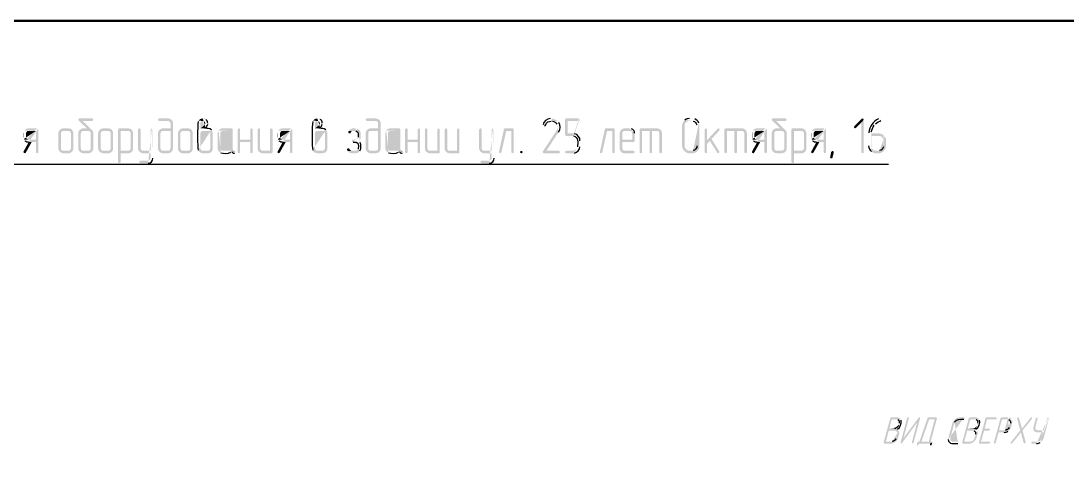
# Model space of a CAD drawing. Header units: millimetres. Extents: x -211 to 10565, y -2293 to 2244.
# Drawn here: x 4717.4 to 4837.4, y 210.9 to 261.1 of the extents above; entities that cross this region are included whole.
import ezdxf

# ---------------------------------------------------------------- set-up
doc = ezdxf.new("R2010")
doc.units = ezdxf.units.MM
doc.layers.add('PDF _Геометрия', color=7, linetype='Continuous')
doc.layers.add('PDF _Сплошная заливка', color=7, linetype='Continuous')

msp = doc.modelspace()

# ---------------------------------------------------------------- hatches: boundary and pattern name
at = {"layer": 'PDF _Сплошная заливка', "transparency": 33554559}
for points in [[(4725.54, 249.95), (4724.08, 249.95), (4724, 249.91), (4723.96, 249.82), (4723.96, 249.76), (4724.02, 249.7), (4724.93, 248.81), (4724.55, 248.81), (4724.42, 248.79), (4724.32, 248.77), (4724.21, 248.7), (4724.13, 248.64), (4724.06, 248.55), (4724, 248.45), (4723.96, 248.24), (4723.96, 246.52), (4724, 246.31), (4724.06, 246.21), (4724.55, 246.23), (4724.42, 246.25), (4724.34, 246.31), (4724.27, 246.42), (4724.25, 246.52), (4724.25, 248.24), (4724.27, 248.34), (4724.34, 248.43), (4724.42, 248.49), (4724.55, 248.51), (4725.1, 248.51), (4725.59, 248.53), (4725.52, 248.64), (4725.5, 248.64), (4724.46, 249.65), (4725.54, 249.65), (4725.65, 249.7), (4725.67, 249.8), (4725.63, 249.91)], [(4734.24, 249.95), (4733.25, 249.95), (4733.14, 249.89), (4733.1, 249.8), (4733.14, 249.7), (4733.25, 249.65), (4734.24, 249.65), (4734.37, 249.63), (4734.45, 249.57), (4734.51, 249.49), (4734.54, 249.38), (4734.54, 248.81), (4733.69, 248.81), (4733.56, 248.79), (4733.46, 248.77), (4733.35, 248.7), (4733.27, 248.64), (4733.2, 248.55), (4734.54, 248.51), (4734.54, 246.52), (4734.51, 246.42), (4734.45, 246.33), (4734.45, 246.31), (4734.35, 246.25), (4734.24, 246.23), (4733.69, 246.23), (4733.2, 246.21), (4733.27, 246.12), (4733.35, 246.06), (4733.46, 245.99), (4733.56, 245.97), (4733.69, 245.95), (4734.24, 245.95), (4734.37, 245.97), (4734.47, 245.99), (4734.58, 246.04), (4734.66, 246.12), (4734.73, 246.21), (4734.77, 246.29), (4734.81, 246.4), (4734.81, 249.49), (4734.77, 249.59), (4734.73, 249.68), (4734.64, 249.78), (4734.47, 249.91), (4734.37, 249.93)], [(4758.07, 249.95), (4757.07, 249.95), (4756.97, 249.89), (4756.92, 249.8), (4756.97, 249.7), (4757.07, 249.65), (4758.07, 249.65), (4758.19, 249.63), (4758.28, 249.57), (4758.34, 249.49), (4758.36, 249.38), (4758.36, 248.81), (4757.52, 248.81), (4757.39, 248.79), (4757.28, 248.77), (4757.18, 248.7), (4757.09, 248.64), (4757.03, 248.55), (4758.36, 248.51), (4758.36, 246.52), (4758.34, 246.42), (4758.28, 246.33), (4758.28, 246.31), (4758.17, 246.25), (4758.07, 246.23), (4757.52, 246.23), (4757.03, 246.21), (4757.09, 246.12), (4757.18, 246.06), (4757.28, 245.99), (4757.39, 245.97), (4757.52, 245.95), (4758.07, 245.95), (4758.19, 245.97), (4758.3, 245.99), (4758.4, 246.04), (4758.49, 246.12), (4758.55, 246.21), (4758.6, 246.29), (4758.64, 246.4), (4758.64, 249.49), (4758.6, 249.59), (4758.55, 249.68), (4758.47, 249.78), (4758.3, 249.91), (4758.19, 249.93)], [(4793.47, 249.7), (4793.4, 249.61), (4793.34, 249.51), (4793.3, 249.42), (4793.26, 249.32), (4793.24, 249.21), (4793.21, 249.08), (4793.21, 246.8), (4793.26, 246.59), (4793.34, 246.37), (4793.4, 246.29), (4793.55, 246.14), (4793.66, 246.08), (4793.76, 246.01), (4793.87, 245.97), (4793.98, 245.95), (4794.48, 245.95), (4794.59, 245.97), (4794.8, 246.06), (4794.89, 246.12), (4794.97, 246.21), (4794.08, 246.23), (4793.98, 246.25), (4793.87, 246.27), (4793.76, 246.33), (4793.68, 246.42), (4793.55, 246.59), (4793.51, 246.69), (4793.51, 249.21), (4793.55, 249.32), (4793.59, 249.4), (4793.76, 249.57), (4793.85, 249.61), (4793.95, 249.65), (4794.36, 249.65)], [(4805.08, 249.95), (4803.62, 249.95), (4803.54, 249.91), (4803.5, 249.82), (4803.5, 249.76), (4803.56, 249.7), (4804.47, 248.81), (4804.09, 248.81), (4803.96, 248.79), (4803.86, 248.77), (4803.75, 248.7), (4803.67, 248.64), (4803.6, 248.55), (4803.54, 248.45), (4803.5, 248.24), (4803.5, 246.52), (4803.54, 246.31), (4803.6, 246.21), (4804.09, 246.23), (4803.96, 246.25), (4803.88, 246.31), (4803.82, 246.42), (4803.79, 246.52), (4803.79, 248.24), (4803.82, 248.34), (4803.88, 248.43), (4803.96, 248.49), (4804.09, 248.51), (4804.64, 248.51), (4805.13, 248.53), (4805.06, 248.64), (4805.04, 248.64), (4804.01, 249.65), (4805.08, 249.65), (4805.19, 249.7), (4805.21, 249.8), (4805.17, 249.91)], [(4813.93, 249.95), (4813.82, 249.91), (4812.98, 249.04), (4812.94, 248.96), (4812.98, 248.85), (4813.06, 248.81), (4813.17, 248.85), (4813.78, 249.46), (4814.06, 249.8), (4814.01, 249.91)], [(4814.06, 249.8), (4813.78, 249.46), (4813.78, 246.08), (4813.82, 245.99), (4813.93, 245.95), (4814.01, 245.99), (4814.04, 245.99), (4814.06, 246.1)], [(4721.78, 248.55), (4721.69, 248.34), (4721.67, 248.24), (4721.67, 246.52), (4721.71, 246.31), (4721.78, 246.21), (4722.24, 246.23), (4722.14, 246.25), (4722.05, 246.31), (4721.99, 246.42), (4721.97, 246.52), (4721.97, 248.24), (4721.99, 248.34), (4722.05, 248.43), (4722.14, 248.49), (4722.24, 248.51), (4722.81, 248.51)], [(4722.81, 248.81), (4722.24, 248.81), (4722.03, 248.77), (4721.92, 248.7), (4721.78, 248.55), (4722.81, 248.51), (4722.94, 248.49), (4723.02, 248.43), (4723.09, 248.34), (4723.11, 248.24), (4723.11, 246.52), (4723.09, 246.42), (4723.02, 246.31), (4722.94, 246.25), (4722.81, 246.23), (4722.24, 246.23), (4721.78, 246.21), (4721.84, 246.12), (4721.92, 246.06), (4722.03, 245.99), (4722.14, 245.97), (4722.24, 245.95), (4722.94, 245.95), (4723.05, 245.99), (4723.13, 246.04), (4723.24, 246.12), (4723.3, 246.21), (4723.34, 246.29), (4723.38, 246.4), (4723.38, 248.34), (4723.3, 248.55), (4723.24, 248.64), (4723.15, 248.7), (4723.05, 248.77), (4722.94, 248.79)], [(4725.59, 248.53), (4725.1, 248.51), (4725.23, 248.49), (4725.31, 248.43), (4725.37, 248.34), (4725.39, 248.24), (4725.39, 246.52), (4725.37, 246.42), (4725.31, 246.33), (4725.31, 246.31), (4725.2, 246.25), (4725.1, 246.23), (4724.55, 246.23), (4724.06, 246.21), (4724.13, 246.12), (4724.23, 246.06), (4724.32, 245.99), (4724.42, 245.97), (4724.55, 245.95), (4725.1, 245.95), (4725.23, 245.97), (4725.33, 245.99), (4725.44, 246.04), (4725.52, 246.12), (4725.59, 246.21), (4725.63, 246.29), (4725.67, 246.42), (4725.67, 248.34), (4725.65, 248.45)], [(4726.35, 248.55), (4726.26, 248.34), (4726.24, 248.24), (4726.24, 246.52), (4726.28, 246.31), (4726.35, 246.21), (4726.81, 246.23), (4726.71, 246.25), (4726.62, 246.31), (4726.56, 246.42), (4726.54, 246.52), (4726.54, 248.24), (4726.56, 248.34), (4726.62, 248.43), (4726.71, 248.49), (4726.81, 248.51), (4727.38, 248.51)], [(4727.38, 248.81), (4726.81, 248.81), (4726.6, 248.77), (4726.5, 248.7), (4726.41, 248.62), (4726.35, 248.55), (4727.38, 248.51), (4727.51, 248.49), (4727.6, 248.43), (4727.66, 248.34), (4727.68, 248.24), (4727.68, 246.52), (4727.66, 246.42), (4727.6, 246.31), (4727.51, 246.25), (4727.38, 246.23), (4726.81, 246.23), (4726.35, 246.21), (4726.41, 246.12), (4726.5, 246.06), (4726.6, 245.99), (4726.71, 245.97), (4726.81, 245.95), (4727.51, 245.95), (4727.62, 245.99), (4727.7, 246.04), (4727.81, 246.12), (4727.87, 246.21), (4727.91, 246.29), (4727.96, 246.4), (4727.96, 248.34), (4727.87, 248.55), (4727.81, 248.64), (4727.72, 248.7), (4727.62, 248.77), (4727.51, 248.79)], [(4729.69, 248.81), (4728.65, 248.81), (4728.57, 248.77), (4728.53, 248.66), (4728.53, 244.96), (4728.59, 244.85), (4728.67, 244.81), (4728.78, 244.85), (4728.82, 244.96), (4728.82, 245.95), (4729.8, 245.95), (4730.01, 246.04), (4730.09, 246.12), (4730.16, 246.21), (4728.82, 246.23), (4728.82, 248.51), (4729.69, 248.51), (4730.16, 248.55), (4730.07, 248.64), (4730.01, 248.7), (4729.9, 248.77), (4729.8, 248.79)], [(4730.16, 248.55), (4729.69, 248.51), (4729.8, 248.49), (4729.88, 248.43), (4729.94, 248.34), (4729.97, 248.24), (4729.97, 246.52), (4729.94, 246.42), (4729.88, 246.33), (4729.8, 246.27), (4729.69, 246.23), (4728.82, 246.23), (4730.16, 246.21), (4730.24, 246.42), (4730.24, 248.34), (4730.2, 248.45)], [(4730.96, 248.81), (4730.85, 248.74), (4730.81, 248.66), (4730.81, 246.52), (4730.85, 246.31), (4730.92, 246.21), (4731.4, 246.23), (4731.3, 246.25), (4731.19, 246.31), (4731.19, 246.33), (4731.13, 246.42), (4731.11, 246.52), (4731.11, 248.66), (4731.07, 248.77)], [(4733.2, 248.55), (4733.14, 248.45), (4733.1, 248.24), (4733.1, 246.52), (4733.14, 246.31), (4733.2, 246.21), (4733.69, 246.23), (4733.56, 246.25), (4733.48, 246.31), (4733.41, 246.42), (4733.39, 246.52), (4733.39, 248.24), (4733.41, 248.34), (4733.48, 248.43), (4733.56, 248.49), (4733.69, 248.51), (4734.54, 248.51)], [(4735.49, 248.55), (4735.4, 248.34), (4735.38, 248.24), (4735.38, 246.52), (4735.42, 246.31), (4735.49, 246.21), (4735.95, 246.23), (4735.85, 246.25), (4735.76, 246.31), (4735.7, 246.42), (4735.68, 246.52), (4735.68, 248.24), (4735.7, 248.34), (4735.76, 248.43), (4735.85, 248.49), (4735.95, 248.51), (4736.53, 248.51)], [(4736.53, 248.81), (4735.95, 248.81), (4735.74, 248.77), (4735.64, 248.7), (4735.49, 248.55), (4736.53, 248.51), (4736.65, 248.49), (4736.74, 248.43), (4736.8, 248.34), (4736.82, 248.24), (4736.82, 246.52), (4736.8, 246.42), (4736.74, 246.31), (4736.65, 246.25), (4736.53, 246.23), (4735.95, 246.23), (4735.49, 246.21), (4735.55, 246.12), (4735.64, 246.06), (4735.74, 245.99), (4735.85, 245.97), (4735.95, 245.95), (4736.65, 245.95), (4736.76, 245.99), (4736.84, 246.04), (4736.95, 246.12), (4737.01, 246.21), (4737.05, 246.29), (4737.1, 246.4), (4737.1, 248.34), (4737.01, 248.55), (4736.95, 248.64), (4736.86, 248.7), (4736.76, 248.77), (4736.65, 248.79)], [(4739.3, 248.55), (4738.81, 248.51), (4738.94, 248.49), (4739.02, 248.43), (4739.09, 248.34), (4739.11, 248.24), (4739.11, 246.52), (4739.09, 246.42), (4739.02, 246.33), (4739.02, 246.31), (4738.92, 246.25), (4738.81, 246.23), (4738.26, 246.23), (4737.77, 246.21), (4737.84, 246.12), (4737.92, 246.06), (4738.03, 245.99), (4738.13, 245.97), (4738.26, 245.95), (4738.81, 245.95), (4738.94, 245.97), (4739.04, 245.99), (4739.15, 246.04), (4739.23, 246.12), (4739.3, 246.21), (4739.34, 246.29), (4739.38, 246.4), (4739.38, 248.34), (4739.34, 248.45)], [(4741.54, 248.81), (4740.52, 248.81), (4740.31, 248.77), (4740.21, 248.7), (4740.12, 248.62), (4740.06, 248.55), (4741.39, 248.51), (4741.39, 246.52), (4741.37, 246.42), (4741.31, 246.31), (4741.22, 246.25), (4741.1, 246.23), (4740.52, 246.23), (4741.86, 246.23), (4741.79, 246.27), (4741.73, 246.33), (4741.69, 246.42), (4741.67, 246.52), (4741.67, 248.68), (4741.62, 248.77)], [(4742.39, 248.81), (4742.28, 248.74), (4742.24, 248.66), (4742.24, 246.08), (4742.28, 245.99), (4742.39, 245.95), (4742.49, 245.99), (4742.53, 246.1), (4742.53, 247.24), (4743.68, 247.24), (4742.53, 247.52), (4742.53, 248.66), (4742.49, 248.77)], [(4743.83, 248.81), (4743.72, 248.74), (4743.68, 248.66), (4743.68, 247.52), (4742.53, 247.52), (4743.68, 247.24), (4743.68, 246.08), (4743.72, 245.99), (4743.83, 245.95), (4743.91, 245.99), (4743.93, 245.99), (4743.95, 246.1), (4743.95, 248.66), (4743.91, 248.77)], [(4744.67, 248.81), (4744.57, 248.74), (4744.52, 248.66), (4744.52, 246.52), (4744.57, 246.31), (4744.63, 246.21), (4745.1, 246.23), (4744.99, 246.25), (4744.9, 246.31), (4744.84, 246.42), (4744.82, 246.52), (4744.82, 248.66), (4744.78, 248.77)], [(4746.11, 248.81), (4746, 248.74), (4745.96, 248.66), (4745.96, 246.23), (4745.1, 246.23), (4744.63, 246.21), (4744.69, 246.12), (4744.78, 246.06), (4744.88, 245.99), (4744.99, 245.97), (4745.1, 245.95), (4746.13, 245.95), (4746.22, 245.99), (4746.24, 246.1), (4746.24, 248.66), (4746.2, 248.77)], [(4752.44, 248.55), (4751.95, 248.51), (4752.08, 248.49), (4752.16, 248.43), (4752.23, 248.34), (4752.25, 248.24), (4752.25, 246.52), (4752.23, 246.42), (4752.16, 246.33), (4752.16, 246.31), (4752.06, 246.25), (4751.95, 246.23), (4751.4, 246.23), (4750.91, 246.21), (4750.98, 246.12), (4751.06, 246.06), (4751.17, 245.99), (4751.27, 245.97), (4751.4, 245.95), (4751.95, 245.95), (4752.08, 245.97), (4752.18, 245.99), (4752.29, 246.04), (4752.37, 246.12), (4752.44, 246.21), (4752.48, 246.29), (4752.52, 246.4), (4752.52, 248.34), (4752.48, 248.45)], [(4754.98, 248.51), (4754.93, 248.41), (4754.93, 248.36), (4754.98, 248.26), (4755.08, 248.22), (4755.15, 248.24), (4755.21, 248.32), (4755.23, 248.38), (4755.32, 248.47), (4755.36, 248.49), (4755.48, 248.51), (4755.76, 248.51)], [(4757.03, 248.55), (4756.97, 248.45), (4756.92, 248.24), (4756.92, 246.52), (4756.97, 246.31), (4757.03, 246.21), (4757.52, 246.23), (4757.39, 246.25), (4757.3, 246.31), (4757.24, 246.42), (4757.22, 246.52), (4757.22, 248.24), (4757.24, 248.34), (4757.3, 248.43), (4757.39, 248.49), (4757.52, 248.51), (4758.36, 248.51)], [(4760.77, 248.81), (4759.76, 248.81), (4759.55, 248.77), (4759.44, 248.7), (4759.29, 248.55), (4760.63, 248.51), (4760.63, 246.52), (4760.61, 246.42), (4760.54, 246.31), (4760.46, 246.25), (4760.33, 246.23), (4759.76, 246.23), (4761.09, 246.23), (4761.03, 246.27), (4760.97, 246.33), (4760.92, 246.42), (4760.9, 246.52), (4760.9, 248.68), (4760.86, 248.77)], [(4761.6, 248.81), (4761.49, 248.74), (4761.45, 248.66), (4761.45, 246.08), (4761.49, 245.99), (4761.6, 245.95), (4761.71, 245.99), (4761.75, 246.1), (4761.75, 247.24), (4762.89, 247.24), (4761.75, 247.52), (4761.75, 248.66), (4761.71, 248.77)], [(4763.04, 248.81), (4762.93, 248.74), (4762.89, 248.66), (4762.89, 247.52), (4761.75, 247.52), (4762.89, 247.24), (4762.89, 246.08), (4762.93, 245.99), (4763.04, 245.95), (4763.12, 245.99), (4763.14, 245.99), (4763.17, 246.1), (4763.17, 248.66), (4763.12, 248.77)], [(4763.86, 248.81), (4763.76, 248.74), (4763.72, 248.66), (4763.72, 246.52), (4763.76, 246.31), (4763.82, 246.21), (4764.29, 246.23), (4764.18, 246.25), (4764.1, 246.31), (4764.03, 246.42), (4764.01, 246.52), (4764.01, 248.66), (4763.97, 248.77)], [(4765.3, 248.81), (4765.2, 248.74), (4765.16, 248.66), (4765.16, 246.23), (4764.29, 246.23), (4763.82, 246.21), (4763.89, 246.12), (4763.97, 246.06), (4764.08, 245.99), (4764.18, 245.97), (4764.29, 245.95), (4765.32, 245.95), (4765.41, 245.99), (4765.43, 246.1), (4765.43, 248.66), (4765.39, 248.77)], [(4766.13, 248.81), (4766.02, 248.74), (4765.98, 248.66), (4765.98, 246.52), (4766.02, 246.31), (4766.09, 246.21), (4766.55, 246.23), (4766.45, 246.25), (4766.36, 246.31), (4766.3, 246.42), (4766.28, 246.52), (4766.28, 248.66), (4766.23, 248.77)], [(4767.57, 248.81), (4767.46, 248.74), (4767.42, 248.66), (4767.42, 246.23), (4766.55, 246.23), (4766.09, 246.21), (4766.15, 246.12), (4766.23, 246.06), (4766.34, 245.99), (4766.45, 245.97), (4766.55, 245.95), (4767.59, 245.95), (4767.67, 245.99), (4767.69, 246.1), (4767.69, 248.66), (4767.65, 248.77)], [(4770.09, 248.81), (4769.98, 248.74), (4769.94, 248.66), (4769.94, 246.52), (4769.98, 246.31), (4770.04, 246.21), (4770.53, 246.23), (4770.42, 246.25), (4770.32, 246.31), (4770.32, 246.33), (4770.25, 246.42), (4770.23, 246.52), (4770.23, 248.66), (4770.19, 248.77)], [(4773.79, 248.81), (4772.92, 248.81), (4772.84, 248.79), (4772.79, 248.7), (4772.22, 246.12), (4772.2, 246.1), (4772.27, 245.99), (4772.35, 245.95), (4772.43, 245.97), (4772.5, 246.06), (4773.05, 248.51), (4773.64, 248.51), (4773.92, 248.66), (4773.92, 248.68), (4773.87, 248.77)], [(4773.92, 248.66), (4773.64, 248.51), (4773.64, 246.08), (4773.68, 245.99), (4773.79, 245.95), (4773.87, 245.99), (4773.89, 245.99), (4773.92, 246.1)], [(4785.36, 248.81), (4784.5, 248.81), (4784.41, 248.79), (4784.37, 248.7), (4783.8, 246.12), (4783.78, 246.1), (4783.84, 245.99), (4783.92, 245.95), (4784.01, 245.97), (4784.07, 246.06), (4784.62, 248.51), (4785.22, 248.51), (4785.49, 248.66), (4785.49, 248.68), (4785.45, 248.77)], [(4785.49, 248.66), (4785.22, 248.51), (4785.22, 246.08), (4785.26, 245.99), (4785.36, 245.95), (4785.45, 245.99), (4785.47, 245.99), (4785.49, 246.1)], [(4786.17, 248.55), (4786.08, 248.34), (4786.06, 248.24), (4786.06, 246.52), (4786.1, 246.31), (4786.17, 246.21), (4786.23, 246.12), (4786.32, 246.04), (4786.53, 245.95), (4787.65, 245.95), (4787.75, 245.99), (4787.78, 246.1), (4787.73, 246.18), (4787.65, 246.23), (4786.63, 246.23), (4786.53, 246.25), (4786.44, 246.31), (4786.38, 246.42), (4786.36, 246.52), (4786.36, 247.24), (4787.67, 247.24), (4787.75, 247.28), (4787.78, 247.37), (4786.36, 247.52), (4786.36, 248.24), (4786.38, 248.34), (4786.44, 248.43), (4786.53, 248.49), (4786.63, 248.51), (4787.2, 248.51)], [(4790.36, 248.81), (4788.47, 248.81), (4788.39, 248.77), (4788.35, 248.66), (4788.35, 246.08), (4788.39, 245.99), (4788.5, 245.95), (4788.6, 245.99), (4788.64, 246.1), (4788.64, 248.51), (4790.36, 248.51), (4790.82, 248.55), (4790.76, 248.64), (4790.67, 248.7), (4790.57, 248.77), (4790.46, 248.79)], [(4789.79, 248.51), (4789.49, 248.51), (4789.49, 246.08), (4789.53, 245.99), (4789.64, 245.95), (4789.74, 245.99), (4789.79, 246.1)], [(4790.82, 248.55), (4790.36, 248.51), (4790.46, 248.49), (4790.55, 248.43), (4790.61, 248.34), (4790.63, 248.24), (4790.63, 246.08), (4790.67, 245.99), (4790.78, 245.95), (4790.89, 245.99), (4790.93, 246.1), (4790.93, 248.24), (4790.89, 248.45)], [(4795.94, 248.81), (4795.86, 248.74), (4795.82, 248.66), (4795.82, 246.08), (4795.86, 245.99), (4795.94, 245.95), (4796.05, 245.99), (4796.09, 246.1), (4796.09, 247.03), (4796.41, 247.37), (4796.09, 247.45), (4796.09, 248.66), (4796.05, 248.77)], [(4797.38, 248.81), (4797.28, 248.74), (4796.09, 247.45), (4796.41, 247.37), (4797.26, 246.01), (4797.3, 245.97), (4797.36, 245.95), (4797.47, 245.99), (4797.51, 246.1), (4797.49, 246.16), (4796.6, 247.58), (4797.49, 248.55), (4797.53, 248.66), (4797.49, 248.77)], [(4800.09, 248.81), (4798.21, 248.81), (4798.12, 248.77), (4798.08, 248.66), (4798.08, 246.08), (4798.12, 245.99), (4798.23, 245.95), (4798.33, 245.99), (4798.38, 246.1), (4798.38, 248.51), (4800.09, 248.51), (4800.56, 248.55), (4800.49, 248.64), (4800.41, 248.7), (4800.3, 248.77), (4800.2, 248.79)], [(4799.52, 248.51), (4799.22, 248.51), (4799.22, 246.08), (4799.27, 245.99), (4799.37, 245.95), (4799.48, 245.99), (4799.52, 246.1)], [(4800.56, 248.55), (4800.09, 248.51), (4800.2, 248.49), (4800.28, 248.43), (4800.34, 248.34), (4800.37, 248.24), (4800.37, 246.08), (4800.41, 245.99), (4800.51, 245.95), (4800.62, 245.99), (4800.66, 246.1), (4800.66, 248.24), (4800.62, 248.45)], [(4805.13, 248.53), (4804.64, 248.51), (4804.77, 248.49), (4804.85, 248.43), (4804.92, 248.34), (4804.94, 248.24), (4804.94, 246.52), (4804.92, 246.42), (4804.85, 246.33), (4804.85, 246.31), (4804.75, 246.25), (4804.64, 246.23), (4804.09, 246.23), (4803.6, 246.21), (4803.67, 246.12), (4803.77, 246.06), (4803.86, 245.99), (4803.96, 245.97), (4804.09, 245.95), (4804.64, 245.95), (4804.77, 245.97), (4804.87, 245.99), (4804.98, 246.04), (4805.06, 246.12), (4805.13, 246.21), (4805.17, 246.29), (4805.21, 246.42), (4805.21, 248.34), (4805.19, 248.45)], [(4806.93, 248.81), (4805.89, 248.81), (4805.8, 248.77), (4805.76, 248.66), (4805.76, 244.96), (4805.83, 244.85), (4805.91, 244.81), (4806.02, 244.85), (4806.06, 244.96), (4806.06, 245.95), (4807.03, 245.95), (4807.24, 246.04), (4807.33, 246.12), (4807.39, 246.21), (4806.06, 246.23), (4806.06, 248.51), (4806.93, 248.51), (4807.39, 248.55), (4807.24, 248.7), (4807.14, 248.77), (4807.03, 248.79)], [(4807.39, 248.55), (4806.93, 248.51), (4807.03, 248.49), (4807.12, 248.43), (4807.18, 248.34), (4807.2, 248.24), (4807.2, 246.52), (4807.18, 246.42), (4807.12, 246.33), (4807.03, 246.27), (4806.93, 246.23), (4806.06, 246.23), (4807.39, 246.21), (4807.48, 246.42), (4807.48, 248.34), (4807.43, 248.45)], [(4718.28, 247.24), (4717.69, 246.16), (4717.67, 246.1), (4717.71, 245.99), (4717.82, 245.95), (4717.9, 245.97), (4717.95, 246.04), (4718.62, 247.24), (4719.11, 247.24)], [(4747.42, 247.24), (4746.83, 246.16), (4746.81, 246.1), (4746.85, 245.99), (4746.96, 245.95), (4747.04, 245.97), (4747.08, 246.04), (4747.76, 247.24), (4748.25, 247.24)], [(4801.85, 247.24), (4801.25, 246.16), (4801.23, 246.1), (4801.28, 245.99), (4801.38, 245.95), (4801.47, 245.97), (4801.51, 246.04), (4802.19, 247.24), (4802.67, 247.24)], [(4808.64, 247.24), (4808.05, 246.16), (4808.03, 246.1), (4808.07, 245.99), (4808.17, 245.95), (4808.26, 245.97), (4808.3, 246.04), (4808.98, 247.24), (4809.47, 247.24)], [(4754.93, 246.52), (4754.83, 246.48), (4754.79, 246.4), (4754.79, 246.35), (4754.81, 246.31), (4754.87, 246.21), (4755.34, 246.23), (4755.27, 246.25), (4755.17, 246.29), (4755.13, 246.35), (4755.06, 246.44), (4755.02, 246.5)], [(4774.78, 246.23), (4774.89, 246.18), (4774.93, 246.1), (4774.89, 245.99), (4774.8, 245.95), (4774.78, 245.95), (4774.68, 245.99), (4774.63, 246.1), (4774.68, 246.18)], [(4810.63, 246.04), (4810.63, 246.08), (4810.59, 246.16), (4810.48, 246.21), (4810.4, 246.18), (4810.33, 246.1), (4810.21, 245.53), (4810.18, 245.49), (4810.23, 245.4), (4810.33, 245.36), (4810.42, 245.38), (4810.48, 245.46)], [(4817.89, 215.61), (4817.21, 215.61), (4817.15, 215.59), (4817.1, 215.5), (4816.34, 212.73), (4816.34, 212.71), (4816.36, 212.64), (4816.43, 212.62), (4817.34, 212.62), (4817.59, 212.75), (4817.68, 212.81), (4816.6, 212.84), (4816.93, 214.1), (4817.59, 214.1), (4818.04, 214.17), (4817.91, 214.25), (4817.95, 214.27), (4817, 214.32), (4817.27, 215.4), (4817.82, 215.4), (4818.29, 215.42), (4818.18, 215.52), (4818.12, 215.56), (4818.04, 215.59), (4817.97, 215.61)], [(4820.47, 215.65), (4820.4, 215.63), (4820.34, 215.56), (4818.63, 213.24), (4818.29, 212.75), (4818.29, 212.64), (4818.35, 212.62), (4818.39, 212.62), (4818.48, 212.71), (4820.19, 215.04), (4820.53, 215.52), (4820.53, 215.61)], [(4819.16, 215.63), (4819.07, 215.61), (4819.03, 215.52), (4818.29, 212.75), (4818.63, 213.24), (4819.24, 215.52), (4819.24, 215.61)], [(4820.53, 215.52), (4820.19, 215.04), (4819.58, 212.75), (4819.58, 212.67), (4819.64, 212.64), (4819.73, 212.67), (4819.79, 212.75)], [(4822.46, 215.5), (4822.2, 215.4), (4821.53, 212.84), (4820.32, 212.84), (4820.26, 212.79), (4820.21, 212.73), (4820.15, 212.52), (4820.15, 212.5), (4820.17, 212.43), (4820.24, 212.41), (4820.32, 212.43), (4820.36, 212.52), (4820.38, 212.62), (4821.67, 212.62), (4821.93, 212.73), (4821.93, 212.75), (4821.91, 212.81), (4821.84, 212.84), (4821.74, 212.84)], [(4822.37, 215.61), (4821.46, 215.61), (4821.42, 215.59), (4821.38, 215.52), (4820.45, 212.84), (4820.68, 212.84), (4821.57, 215.4), (4822.2, 215.4), (4822.46, 215.5), (4822.46, 215.52), (4822.44, 215.59)], [(4826.88, 215.61), (4826.2, 215.61), (4826.14, 215.59), (4826.1, 215.5), (4825.36, 212.73), (4825.34, 212.71), (4825.36, 212.64), (4825.42, 212.62), (4826.33, 212.62), (4826.58, 212.75), (4826.67, 212.81), (4825.59, 212.84), (4825.93, 214.1), (4826.58, 214.1), (4827.03, 214.17), (4826.9, 214.25), (4826.94, 214.27), (4825.99, 214.32), (4826.29, 215.4), (4826.82, 215.4), (4827.28, 215.42), (4827.24, 215.48), (4827.11, 215.56), (4827.03, 215.59), (4826.96, 215.61)], [(4829.23, 215.61), (4828.15, 215.61), (4828.07, 215.59), (4828.02, 215.5), (4827.28, 212.73), (4827.28, 212.64), (4827.37, 212.62), (4828.42, 212.62), (4828.51, 212.64), (4828.57, 212.73), (4828.55, 212.79), (4828.49, 212.84), (4827.51, 212.84), (4827.87, 214.1), (4828.4, 214.1), (4828.49, 214.15), (4828.53, 214.21), (4828.53, 214.3), (4828.47, 214.32), (4827.92, 214.32), (4828.21, 215.4), (4829.19, 215.4), (4829.27, 215.44), (4829.31, 215.5), (4829.29, 215.59)], [(4831.81, 215.63), (4831.79, 215.61), (4831.7, 215.59), (4831.66, 215.52), (4831.66, 215.46), (4832.02, 214.13), (4832.21, 214.34), (4831.87, 215.56), (4831.87, 215.59)], [(4833.29, 215.63), (4833.27, 215.61), (4833.19, 215.56), (4832.21, 214.34), (4832.02, 214.13), (4832.09, 213.89), (4832.42, 212.67), (4832.42, 212.64), (4832.49, 212.62), (4832.57, 212.64), (4832.64, 212.73), (4832.64, 212.77), (4832.28, 214.13), (4833.36, 215.46), (4833.38, 215.52), (4833.38, 215.59)], [(4833.95, 215.61), (4833.86, 215.59), (4833.8, 215.5), (4833.55, 214.55), (4833.52, 214.49), (4833.52, 214.3), (4833.55, 214.23), (4833.57, 214.15), (4833.61, 214.08), (4834.07, 214.13), (4833.99, 214.13), (4833.93, 214.15), (4833.8, 214.23), (4833.78, 214.3), (4833.76, 214.38), (4833.76, 214.55), (4834.01, 215.5), (4834.03, 215.52), (4834.01, 215.59)], [(4832.02, 214.13), (4830.94, 212.77), (4830.92, 212.73), (4830.92, 212.64), (4831.01, 212.62), (4831.03, 212.62), (4831.11, 212.67), (4832.09, 213.89)], [(4821.93, 212.73), (4821.67, 212.62), (4821.65, 212.52), (4821.65, 212.43), (4821.74, 212.41), (4821.8, 212.43), (4821.87, 212.52)]]:
    msp.add_hatch(color=256, dxfattribs=at).paths.add_polyline_path(points)
h = msp.add_hatch(color=256, dxfattribs=at)
h.paths.add_polyline_path([(4737.77, 249.7), (4737.71, 249.61)], flags=0)
h.paths.add_polyline_path([(4737.71, 246.31), (4737.77, 246.21), (4738.26, 246.23), (4738.13, 246.25), (4738.05, 246.31), (4737.99, 246.42), (4737.96, 246.52), (4737.96, 248.24), (4737.99, 248.34), (4738.05, 248.43), (4738.13, 248.49), (4738.26, 248.51), (4738.81, 248.51), (4739.3, 248.55), (4739.23, 248.64)], flags=0)
h.paths.add_polyline_path([(4738.43, 248.81), (4737.96, 248.81), (4737.96, 249.38), (4737.99, 249.51), (4738.05, 249.59), (4738.13, 249.63), (4738.24, 249.65)], flags=0)
h = msp.add_hatch(color=256, dxfattribs=at)
h.paths.add_polyline_path([(4738.24, 249.95), (4738.15, 249.93), (4738.05, 249.91), (4737.94, 249.87), (4737.86, 249.8), (4737.84, 249.78), (4737.77, 249.7), (4738.24, 249.65), (4738.34, 249.63), (4738.45, 249.59), (4738.51, 249.49), (4738.54, 249.38), (4738.51, 249.27), (4738.47, 249.19), (4738.43, 249.17), (4738.34, 249.08), (4738.26, 249.02), (4738.18, 248.96), (4737.96, 248.81), (4738.43, 248.81), (4738.56, 248.91)], flags=0)
h.paths.add_polyline_path([(4738.81, 249.27), (4738.81, 249.4)], flags=0)
h.paths.add_polyline_path([(4738.58, 249.84), (4738.47, 249.91), (4738.37, 249.93)], flags=0)
h = msp.add_hatch(color=256, dxfattribs=at)
h.paths.add_polyline_path([(4750.91, 249.7), (4750.85, 249.61)], flags=0)
h.paths.add_polyline_path([(4750.85, 246.31), (4750.91, 246.21), (4751.4, 246.23), (4751.27, 246.25), (4751.19, 246.31), (4751.13, 246.42), (4751.1, 246.52), (4751.1, 248.24), (4751.13, 248.34), (4751.19, 248.43), (4751.27, 248.49), (4751.4, 248.51), (4751.95, 248.51), (4752.44, 248.55), (4752.37, 248.64)], flags=0)
h.paths.add_polyline_path([(4751.57, 248.81), (4751.1, 248.81), (4751.1, 249.38), (4751.13, 249.51), (4751.19, 249.59), (4751.27, 249.63), (4751.38, 249.65)], flags=0)
h = msp.add_hatch(color=256, dxfattribs=at)
h.paths.add_polyline_path([(4751.38, 249.95), (4751.3, 249.93), (4751.19, 249.91), (4751.08, 249.87), (4751, 249.8), (4750.98, 249.78), (4750.91, 249.7), (4751.38, 249.65), (4751.49, 249.63), (4751.59, 249.59), (4751.65, 249.49), (4751.68, 249.38), (4751.65, 249.27), (4751.61, 249.19), (4751.57, 249.17), (4751.49, 249.08), (4751.4, 249.02), (4751.32, 248.96), (4751.1, 248.81), (4751.57, 248.81), (4751.7, 248.91)], flags=0)
h.paths.add_polyline_path([(4751.95, 249.27), (4751.95, 249.4)], flags=0)
h.paths.add_polyline_path([(4751.72, 249.84), (4751.61, 249.91), (4751.51, 249.93)], flags=0)
h = msp.add_hatch(color=256, dxfattribs=at)
h.paths.add_polyline_path([(4778.91, 249.65), (4778.19, 249.65), (4778.25, 249.65), (4778.36, 249.63)], flags=0)
h.paths.add_polyline_path([(4778.87, 249.27), (4778.91, 249.19), (4778.95, 249.08), (4778.95, 248.87), (4778.91, 248.74), (4778.87, 248.66), (4778.82, 248.53), (4777.26, 246.18), (4777.24, 246.1), (4777.26, 245.99), (4777.36, 245.95), (4779.08, 245.95), (4779.18, 245.99), (4779.23, 246.1), (4779.16, 246.18), (4779.08, 246.23), (4777.64, 246.23), (4779.06, 248.38)], flags=0)
h.paths.add_polyline_path([(4779.08, 249.49), (4778.99, 249.57)], flags=0)
h = msp.add_hatch(color=256, dxfattribs=at)
h.paths.add_polyline_path([(4778.17, 249.95), (4778.08, 249.93)], flags=0)
h.paths.add_polyline_path([(4777.28, 249.21), (4777.32, 249.1), (4777.43, 249.08)], flags=0)
h.paths.add_polyline_path([(4778.19, 249.65), (4778.91, 249.65), (4778.91, 249.68), (4778.8, 249.74), (4778.72, 249.8), (4778.4, 249.93), (4778.3, 249.93)], flags=0)
h = msp.add_hatch(color=256, dxfattribs=at)
h.paths.add_polyline_path([(4781.39, 249.95), (4779.93, 249.95), (4779.84, 249.91), (4779.8, 249.8), (4779.8, 248.09), (4779.82, 248.07), (4779.84, 247.98), (4779.95, 247.94), (4780.77, 247.94)], flags=0)
h.paths.add_polyline_path([(4781.22, 246.69), (4781.19, 246.59), (4781.13, 246.48), (4781.07, 246.4), (4780.9, 246.27), (4780.77, 246.25), (4780.67, 246.23), (4779.95, 246.23), (4779.84, 246.18), (4779.8, 246.1), (4779.84, 245.99), (4779.95, 245.95), (4780.77, 245.95), (4780.88, 245.97)], flags=0)
h.paths.add_polyline_path([(4781.51, 246.69), (4781.51, 247.37)], flags=0)
h.paths.add_polyline_path([(4780.9, 248.19), (4780.79, 248.22), (4780.67, 248.24), (4780.09, 248.24), (4780.09, 249.65), (4781.39, 249.65), (4781.49, 249.7), (4781.51, 249.8), (4781.47, 249.91)], flags=0)
h = msp.add_hatch(color=256, dxfattribs=at)
h.paths.add_polyline_path([(4794.36, 249.95), (4794.08, 249.95)], flags=0)
h.paths.add_polyline_path([(4793.55, 249.76), (4793.47, 249.7), (4794.36, 249.65), (4794.48, 249.65)], flags=0)
h.paths.add_polyline_path([(4794.93, 249.21), (4794.93, 246.8)], flags=0)
h.paths.add_polyline_path([(4794.48, 246.25), (4794.36, 246.23), (4794.08, 246.23), (4794.97, 246.21), (4795.03, 246.29), (4795.12, 246.37), (4795.2, 246.59), (4795.22, 246.69), (4795.22, 249.21), (4795.2, 249.32), (4795.16, 249.42)], flags=0)
h.paths.add_polyline_path([(4794.7, 249.89), (4794.59, 249.91), (4794.48, 249.93)], flags=0)
h = msp.add_hatch(color=256, dxfattribs=at)
h.paths.add_polyline_path([(4815.92, 249.95), (4815.86, 249.93), (4815.77, 249.91)], flags=0)
h.paths.add_polyline_path([(4814.63, 248.3), (4814.63, 248.19), (4814.61, 248.07), (4814.61, 246.8)], flags=0)
h.paths.add_polyline_path([(4814.95, 246.14), (4815.05, 246.08), (4815.16, 246.01), (4815.26, 245.97), (4815.37, 245.95), (4815.88, 245.95), (4815.98, 245.97), (4816.19, 246.06), (4816.28, 246.12), (4816.36, 246.21), (4815.47, 246.23), (4815.37, 246.25), (4815.26, 246.27), (4815.16, 246.33), (4815.07, 246.42), (4814.95, 246.59), (4814.9, 246.69), (4814.9, 247.94), (4815.75, 247.94), (4816.36, 247.98), (4816.28, 248.07), (4816.19, 248.13), (4816.09, 248.17), (4815.98, 248.19), (4815.88, 248.22), (4815.75, 248.24), (4814.9, 248.24), (4814.9, 248.28), (4814.92, 248.41)], flags=0)
h.paths.add_polyline_path([(4815.26, 249.17), (4815.43, 249.34)], flags=0)
h.paths.add_polyline_path([(4816.02, 249.72), (4816.05, 249.8), (4816, 249.91)], flags=0)
h = msp.add_hatch(color=256, dxfattribs=at)
h.paths.add_polyline_path([(4717.78, 248.55), (4717.71, 248.45)], flags=0)
h.paths.add_polyline_path([(4717.71, 248.45, 0.123781), (4717.71, 247.58)], flags=0)
h.paths.add_polyline_path([(4717.71, 247.58), (4717.78, 247.5), (4718.24, 247.52), (4718.14, 247.54), (4718.05, 247.6), (4717.99, 247.69), (4717.97, 247.81), (4717.97, 248.24), (4717.99, 248.34), (4718.05, 248.43), (4718.14, 248.49), (4718.24, 248.51), (4719.11, 248.51)], flags=0)
h = msp.add_hatch(color=256, dxfattribs=at)
h.paths.add_polyline_path([(4719.24, 248.81), (4718.24, 248.81), (4718.03, 248.77), (4717.93, 248.7), (4717.78, 248.55), (4719.11, 248.51), (4719.11, 247.52), (4718.24, 247.52), (4717.78, 247.5), (4717.84, 247.39)], flags=0)
h.paths.add_polyline_path([(4718.28, 247.24), (4719.11, 247.24), (4719.11, 246.08), (4719.15, 245.99), (4719.24, 245.95), (4719.34, 245.99), (4719.39, 246.1), (4719.39, 248.68), (4719.34, 248.77)], flags=0)
h = msp.add_hatch(color=256, dxfattribs=at)
h.paths.add_polyline_path([(4732.4, 248.81), (4732.29, 248.74), (4732.25, 248.66), (4732.25, 246.23), (4731.4, 246.23), (4730.92, 246.21), (4730.98, 246.12), (4731.09, 246.06), (4731.17, 245.99), (4731.28, 245.97), (4731.4, 245.95), (4732.25, 245.95), (4732.25, 245.38), (4732.23, 245.27), (4732.17, 245.19), (4732.08, 245.13), (4731.98, 245.1), (4731.09, 245.1), (4731, 245.06), (4730.96, 244.96), (4731, 244.85), (4731.11, 244.81), (4731.98, 244.81)], flags=0)
h.paths.add_polyline_path([(4732.53, 245.38), (4732.53, 248.66), (4732.48, 248.77)], flags=0)
h = msp.add_hatch(color=256, dxfattribs=at)
h.paths.add_polyline_path([(4740.06, 248.55), (4739.97, 248.34), (4739.95, 248.24), (4739.95, 246.52), (4740, 246.31), (4740.06, 246.21), (4740.12, 246.12), (4740.21, 246.06), (4740.31, 245.99)], flags=0)
h.paths.add_polyline_path([(4741.46, 246.06), (4741.54, 246.14), (4741.96, 246.16), (4741.86, 246.23), (4740.52, 246.23), (4740.42, 246.25), (4740.33, 246.31), (4740.27, 246.42), (4740.25, 246.52), (4740.25, 248.24), (4740.27, 248.34), (4740.33, 248.43), (4740.42, 248.49), (4740.52, 248.51), (4741.39, 248.51)], flags=0)
h = msp.add_hatch(color=256, dxfattribs=at)
h.paths.add_polyline_path([(4746.91, 248.55), (4746.85, 248.45)], flags=0)
h.paths.add_polyline_path([(4746.85, 248.45, 0.123781), (4746.85, 247.58)], flags=0)
h.paths.add_polyline_path([(4746.85, 247.58), (4746.91, 247.5), (4747.38, 247.52), (4747.27, 247.54), (4747.19, 247.6), (4747.13, 247.69), (4747.11, 247.81), (4747.11, 248.24), (4747.13, 248.34), (4747.19, 248.43), (4747.27, 248.49), (4747.38, 248.51), (4748.25, 248.51)], flags=0)
h = msp.add_hatch(color=256, dxfattribs=at)
h.paths.add_polyline_path([(4748.37, 248.81), (4747.38, 248.81), (4747.17, 248.77), (4747.06, 248.7), (4746.91, 248.55), (4748.25, 248.51), (4748.25, 247.52), (4747.38, 247.52), (4746.91, 247.5), (4746.98, 247.39)], flags=0)
h.paths.add_polyline_path([(4747.42, 247.24), (4748.25, 247.24), (4748.25, 246.08), (4748.29, 245.99), (4748.37, 245.95), (4748.48, 245.99), (4748.52, 246.1), (4748.52, 248.68), (4748.48, 248.77)], flags=0)
h = msp.add_hatch(color=256, dxfattribs=at)
h.paths.add_polyline_path([(4755.76, 248.81), (4755.46, 248.81), (4755.36, 248.79), (4755.15, 248.7), (4755.15, 248.68), (4755.06, 248.62), (4754.98, 248.51), (4755.78, 248.51)], flags=0)
h.paths.add_polyline_path([(4756.08, 247.79), (4756.06, 247.69), (4755.99, 247.6), (4755.97, 247.6), (4755.87, 247.54), (4755.76, 247.52), (4755.46, 247.52), (4755.38, 247.47), (4755.34, 247.37), (4755.38, 247.28), (4755.38, 247.26), (4755.48, 247.24)], flags=0)
h.paths.add_polyline_path([(4756.06, 246.42), (4755.99, 246.31), (4755.97, 246.31), (4755.87, 246.25), (4755.76, 246.23), (4755.34, 246.23), (4754.87, 246.21), (4754.93, 246.12), (4755.02, 246.06), (4755.13, 245.99), (4755.23, 245.97), (4755.34, 245.95), (4755.76, 245.95), (4755.87, 245.97), (4755.99, 245.99), (4756.1, 246.06), (4756.18, 246.12), (4756.27, 246.21)], flags=0)
h.paths.add_polyline_path([(4756.31, 247.2), (4756.25, 247.28), (4756.16, 247.37), (4756.27, 247.47), (4756.31, 247.56), (4756.33, 247.58), (4756.35, 247.69), (4756.37, 247.81), (4756.37, 248.24), (4756.35, 248.34), (4756.27, 248.55), (4756.18, 248.64), (4756.08, 248.7), (4755.99, 248.77), (4755.89, 248.79)], flags=0)
h = msp.add_hatch(color=256, dxfattribs=at)
h.paths.add_polyline_path([(4759.29, 248.55), (4759.21, 248.34), (4759.19, 248.24), (4759.19, 246.52), (4759.23, 246.31), (4759.29, 246.21), (4759.36, 246.12), (4759.44, 246.06), (4759.55, 245.99)], flags=0)
h.paths.add_polyline_path([(4760.69, 246.06), (4760.77, 246.14), (4761.2, 246.16), (4761.09, 246.23), (4759.76, 246.23), (4759.65, 246.25), (4759.57, 246.31), (4759.51, 246.42), (4759.48, 246.52), (4759.48, 248.24), (4759.51, 248.34), (4759.57, 248.43), (4759.65, 248.49), (4759.76, 248.51), (4760.63, 248.51)], flags=0)
h = msp.add_hatch(color=256, dxfattribs=at)
h.paths.add_polyline_path([(4771.52, 248.81), (4771.42, 248.74), (4771.38, 248.66), (4771.38, 246.23), (4770.53, 246.23), (4770.04, 246.21), (4770.11, 246.12), (4770.21, 246.06), (4770.3, 245.99), (4770.4, 245.97), (4770.53, 245.95), (4771.38, 245.95), (4771.38, 245.38), (4771.36, 245.27), (4771.29, 245.19), (4771.21, 245.13), (4771.1, 245.1), (4770.21, 245.1), (4770.13, 245.06), (4770.09, 244.96), (4770.13, 244.85), (4770.23, 244.81), (4771.1, 244.81)], flags=0)
h.paths.add_polyline_path([(4771.65, 245.38), (4771.65, 248.66), (4771.61, 248.77)], flags=0)
h = msp.add_hatch(color=256, dxfattribs=at)
h.paths.add_polyline_path([(4787.2, 248.81), (4786.63, 248.81), (4786.42, 248.77), (4786.32, 248.7), (4786.17, 248.55), (4787.2, 248.51), (4787.33, 248.49), (4787.42, 248.43), (4787.48, 248.34), (4787.5, 248.24), (4787.5, 247.52), (4786.36, 247.52), (4787.78, 247.37), (4787.78, 248.24)], flags=0)
h.paths.add_polyline_path([(4787.44, 248.77), (4787.33, 248.79)], flags=0)
h = msp.add_hatch(color=256, dxfattribs=at)
h.paths.add_polyline_path([(4801.34, 248.55), (4801.28, 248.45)], flags=0)
h.paths.add_polyline_path([(4801.28, 248.45, 0.123781), (4801.28, 247.58)], flags=0)
h.paths.add_polyline_path([(4801.28, 247.58), (4801.34, 247.5), (4801.8, 247.52), (4801.7, 247.54), (4801.61, 247.6), (4801.55, 247.69), (4801.53, 247.81), (4801.53, 248.24), (4801.55, 248.34), (4801.61, 248.43), (4801.7, 248.49), (4801.8, 248.51), (4802.67, 248.51)], flags=0)
h = msp.add_hatch(color=256, dxfattribs=at)
h.paths.add_polyline_path([(4802.8, 248.81), (4801.8, 248.81), (4801.59, 248.77), (4801.49, 248.7), (4801.34, 248.55), (4802.67, 248.51), (4802.67, 247.52), (4801.8, 247.52), (4801.34, 247.5), (4801.4, 247.39)], flags=0)
h.paths.add_polyline_path([(4801.85, 247.24), (4802.67, 247.24), (4802.67, 246.08), (4802.71, 245.99), (4802.8, 245.95), (4802.91, 245.99), (4802.95, 246.1), (4802.95, 248.68), (4802.91, 248.77)], flags=0)
h = msp.add_hatch(color=256, dxfattribs=at)
h.paths.add_polyline_path([(4808.13, 248.55), (4808.07, 248.45)], flags=0)
h.paths.add_polyline_path([(4808.07, 248.45, 0.123781), (4808.07, 247.58)], flags=0)
h.paths.add_polyline_path([(4808.07, 247.58), (4808.13, 247.5), (4808.6, 247.52), (4808.49, 247.54), (4808.41, 247.6), (4808.34, 247.69), (4808.32, 247.81), (4808.32, 248.24), (4808.34, 248.34), (4808.41, 248.43), (4808.49, 248.49), (4808.6, 248.51), (4809.47, 248.51)], flags=0)
h = msp.add_hatch(color=256, dxfattribs=at)
h.paths.add_polyline_path([(4809.59, 248.81), (4808.6, 248.81), (4808.49, 248.79), (4808.39, 248.77), (4808.28, 248.7), (4808.13, 248.55), (4809.47, 248.51), (4809.47, 247.52), (4808.6, 247.52), (4808.13, 247.5), (4808.2, 247.39)], flags=0)
h.paths.add_polyline_path([(4808.64, 247.24), (4809.47, 247.24), (4809.47, 246.08), (4809.51, 245.99), (4809.59, 245.95), (4809.7, 245.99), (4809.74, 246.1), (4809.74, 248.68), (4809.7, 248.77)], flags=0)
h = msp.add_hatch(color=256, dxfattribs=at)
h.paths.add_polyline_path([(4816.36, 247.98), (4815.75, 247.94), (4815.88, 247.94), (4816.09, 247.86), (4816.17, 247.79), (4816.24, 247.71), (4816.32, 247.5), (4816.32, 246.69)], flags=0)
h.paths.add_polyline_path([(4815.88, 246.25), (4815.75, 246.23), (4815.47, 246.23), (4816.36, 246.21), (4816.49, 246.37), (4816.55, 246.48), (4816.62, 246.8), (4816.62, 247.5), (4816.6, 247.6), (4816.51, 247.81), (4816.45, 247.9)], flags=0)
h = msp.add_hatch(color=256, dxfattribs=at)
h.paths.add_polyline_path([(4741.96, 246.16), (4741.54, 246.14), (4741.58, 246.1)], flags=0)
h.paths.add_polyline_path([(4741.92, 245.99), (4741.94, 245.99), (4741.96, 246.1)], flags=0)
h = msp.add_hatch(color=256, dxfattribs=at)
h.paths.add_polyline_path([(4761.2, 246.16), (4760.77, 246.14), (4760.82, 246.1)], flags=0)
h.paths.add_polyline_path([(4761.16, 245.99), (4761.18, 245.99), (4761.2, 246.1)], flags=0)
h = msp.add_hatch(color=256, dxfattribs=at)
h.paths.add_polyline_path([(4818.29, 215.42), (4817.82, 215.4), (4817.91, 215.4), (4817.97, 215.37)], flags=0)
h.paths.add_polyline_path([(4818.14, 214.97), (4818.08, 214.76), (4818.04, 214.68)], flags=0)
h.paths.add_polyline_path([(4817.61, 214.34), (4817.53, 214.32), (4817, 214.32), (4817.95, 214.27)], flags=0)
h.paths.add_polyline_path([(4818.35, 215.29), (4818.33, 215.35)], flags=0)
h = msp.add_hatch(color=256, dxfattribs=at)
h.paths.add_polyline_path([(4825.59, 215.61), (4824.95, 215.61), (4824.87, 215.59), (4824.79, 215.56), (4824.62, 215.48), (4824.55, 215.42), (4824.47, 215.35), (4824.4, 215.29), (4824.36, 215.23), (4824.3, 215.14), (4824.26, 215.06), (4824.24, 214.97), (4823.77, 213.26), (4823.77, 213.17), (4823.75, 213.09)], flags=0)
h.paths.add_polyline_path([(4824.87, 212.64), (4824.91, 212.73), (4824.91, 212.79), (4824.85, 212.84), (4824.24, 212.84), (4824.15, 212.86), (4824.09, 212.9), (4824, 213.03), (4823.98, 213.09), (4823.98, 213.17), (4824, 213.26), (4824.45, 214.97), (4824.49, 215.06)], flags=0)
h.paths.add_polyline_path([(4825.53, 215.4), (4825.61, 215.44), (4825.67, 215.5), (4825.65, 215.59)], flags=0)
h = msp.add_hatch(color=256, dxfattribs=at)
h.paths.add_polyline_path([(4827.28, 215.42), (4826.82, 215.4), (4826.9, 215.4), (4826.96, 215.37)], flags=0)
h.paths.add_polyline_path([(4827.13, 214.97), (4827.07, 214.76), (4827.05, 214.68), (4827.01, 214.59), (4826.86, 214.44), (4826.8, 214.4), (4826.71, 214.36), (4826.63, 214.34), (4826.52, 214.32), (4825.99, 214.32), (4826.94, 214.27)], flags=0)
h.paths.add_polyline_path([(4827.35, 215.29), (4827.32, 215.35)], flags=0)
h = msp.add_hatch(color=256, dxfattribs=at)
h.paths.add_polyline_path([(4830.63, 215.61), (4829.84, 215.61), (4829.78, 215.59), (4829.74, 215.5), (4829, 212.73), (4829, 212.64), (4829.06, 212.62), (4829.14, 212.64), (4829.17, 212.64), (4829.21, 212.73), (4829.53, 213.89), (4830.16, 213.89)], flags=0)
h.paths.add_polyline_path([(4830.58, 214.04), (4830.67, 214.08), (4829.57, 214.13), (4829.93, 215.4), (4830.56, 215.4), (4831.03, 215.44), (4830.99, 215.48), (4830.86, 215.56), (4830.79, 215.59), (4830.71, 215.61)], flags=0)
h = msp.add_hatch(color=256, dxfattribs=at)
h.paths.add_polyline_path([(4831.03, 215.44), (4830.56, 215.4), (4830.65, 215.4), (4830.71, 215.37)], flags=0)
h.paths.add_polyline_path([(4830.88, 214.97), (4830.77, 214.55), (4830.73, 214.46)], flags=0)
h.paths.add_polyline_path([(4830.31, 214.13), (4829.57, 214.13), (4830.67, 214.08), (4830.73, 214.15), (4830.82, 214.21), (4830.86, 214.3), (4830.92, 214.38), (4830.94, 214.46), (4830.99, 214.55), (4831.11, 215.06), (4831.11, 215.23), (4831.07, 215.35)], flags=0)
h = msp.add_hatch(color=256, dxfattribs=at)
h.paths.add_polyline_path([(4835.24, 215.61), (4835.15, 215.59), (4835.09, 215.5), (4834.73, 214.13), (4834.07, 214.13), (4833.61, 214.08), (4833.71, 213.98), (4833.8, 213.96), (4833.86, 213.91), (4833.93, 213.91), (4834.01, 213.89), (4834.67, 213.89), (4834.5, 213.26), (4834.41, 213.09), (4834.35, 213.03), (4834.29, 212.94), (4834.12, 212.86), (4834.03, 212.84), (4833.4, 212.84), (4833.31, 212.79), (4833.27, 212.73), (4833.29, 212.64), (4833.36, 212.62), (4833.88, 212.62)], flags=0)
h.paths.add_polyline_path([(4834.31, 212.75), (4834.39, 212.81), (4834.46, 212.86), (4834.54, 212.94), (4834.58, 213), (4834.65, 213.09), (4834.67, 213.17), (4834.71, 213.26), (4835.3, 215.5), (4835.3, 215.59)], flags=0)
h = msp.add_hatch(color=256, dxfattribs=at)
h.paths.add_polyline_path([(4818.04, 214.17), (4817.59, 214.1), (4817.65, 214.1), (4817.74, 214.08), (4817.8, 214.04), (4817.89, 213.91), (4817.91, 213.85), (4817.91, 213.77), (4817.76, 213.17)], flags=0)
h.paths.add_polyline_path([(4817.32, 212.84), (4816.6, 212.84), (4817.68, 212.81), (4817.76, 212.88), (4817.89, 213), (4817.97, 213.17), (4817.99, 213.26), (4818.12, 213.68), (4818.12, 213.77), (4818.14, 213.85), (4818.08, 214.1)], flags=0)
h = msp.add_hatch(color=256, dxfattribs=at)
h.paths.add_polyline_path([(4827.03, 214.17), (4826.58, 214.1), (4826.65, 214.1), (4826.73, 214.08)], flags=0)
h.paths.add_polyline_path([(4826.9, 213.68), (4826.77, 213.26), (4826.75, 213.17), (4826.71, 213.09), (4826.56, 212.94), (4826.5, 212.9), (4826.41, 212.86), (4826.33, 212.84), (4825.59, 212.84), (4826.67, 212.81), (4826.75, 212.88), (4826.88, 213), (4826.96, 213.17), (4826.99, 213.26), (4827.11, 213.68), (4827.13, 213.77), (4827.13, 213.85), (4827.07, 214.1)], flags=0)

# ---------------------------------------------------------------- linework, layer by layer
at = {"layer": 'PDF _Геометрия', "lineweight": 50}
msp.add_lwpolyline([(4549.19, -25.77), (4549.19, 261.14), (4944.26, 261.14), (4944.26, -25.77)], close=True, dxfattribs=at)
at = {"layer": 'PDF _Геометрия', "lineweight": 25}
msp.add_lwpolyline([(4678.25, 244.68), (4774.36, 244.68), (4783.5, 244.68), (4810.06, 244.68), (4816.91, 244.68)], dxfattribs=at)
for points in [[(4738.81, 249.4), (4738.79, 249.6), (4738.75, 249.73), (4738.58, 249.84)], [(4751.95, 249.4), (4751.94, 249.6), (4751.89, 249.73), (4751.72, 249.84)], [(4778.08, 249.93), (4777.73, 249.96), (4777.31, 249.55), (4777.28, 249.21)], [(4777.43, 249.08), (4777.67, 249.1), (4777.52, 249.59), (4778.19, 249.65)], [(4778.36, 249.63), (4778.56, 249.58), (4778.77, 249.47), (4778.87, 249.27)], [(4794.08, 249.95), (4793.71, 249.88), (4793.85, 249.96), (4793.55, 249.76)], [(4794.48, 249.65), (4794.75, 249.56), (4794.83, 249.47), (4794.93, 249.21)], [(4795.16, 249.42), (4795.06, 249.67), (4794.91, 249.75), (4794.7, 249.89)], [(4815.77, 249.91), (4815.1, 249.61), (4814.73, 249.02), (4814.63, 248.3)], [(4815.43, 249.34), (4815.59, 249.52), (4815.89, 249.61), (4816.02, 249.72)], [(4737.71, 249.61), (4737.63, 249.09), (4737.62, 246.61), (4737.71, 246.31)], [(4739.23, 248.64), (4738.92, 248.87), (4738.85, 248.79), (4738.43, 248.81)], [(4738.56, 248.91), (4738.7, 249), (4738.76, 249.11), (4738.81, 249.27)], [(4750.85, 249.61), (4750.78, 249.09), (4750.76, 246.61), (4750.85, 246.31)], [(4752.37, 248.64), (4752.06, 248.87), (4751.99, 248.79), (4751.57, 248.81)], [(4751.7, 248.91), (4751.85, 249), (4751.9, 249.11), (4751.95, 249.27)], [(4755.78, 248.51), (4756.2, 248.46), (4756.05, 248.11), (4756.08, 247.79)], [(4779.06, 248.38), (4779.29, 248.73), (4779.32, 249.13), (4779.08, 249.49)], [(4787.78, 248.24), (4787.79, 248.46), (4787.65, 248.68), (4787.44, 248.77)], [(4814.92, 248.41), (4814.97, 248.68), (4815.11, 248.94), (4815.26, 249.17)], [(4717.84, 247.39), (4717.95, 247.3), (4718.14, 247.22), (4718.28, 247.24)], [(4746.98, 247.39), (4747.09, 247.3), (4747.28, 247.22), (4747.42, 247.24)], [(4755.48, 247.24), (4756.13, 247.3), (4756.13, 247.05), (4756.06, 246.42)], [(4780.77, 247.94), (4781.34, 247.8), (4781.29, 247.15), (4781.22, 246.69)], [(4781.51, 247.37), (4781.55, 247.72), (4781.22, 248.13), (4780.9, 248.19)], [(4801.4, 247.39), (4801.51, 247.3), (4801.7, 247.22), (4801.85, 247.24)], [(4808.2, 247.39), (4808.3, 247.3), (4808.49, 247.22), (4808.64, 247.24)], [(4740.31, 245.99), (4740.67, 245.91), (4741.12, 245.89), (4741.46, 246.06)], [(4741.58, 246.1), (4741.68, 246), (4741.76, 245.88), (4741.92, 245.99)], [(4756.27, 246.21), (4756.42, 246.49), (4756.43, 246.91), (4756.31, 247.2)], [(4759.55, 245.99), (4759.9, 245.91), (4760.35, 245.89), (4760.69, 246.06)], [(4760.82, 246.1), (4760.92, 246), (4761, 245.88), (4761.16, 245.99)], [(4780.88, 245.97), (4781.2, 246.06), (4781.47, 246.35), (4781.51, 246.69)], [(4794.93, 246.8), (4794.96, 246.55), (4794.72, 246.28), (4794.48, 246.25)], [(4814.61, 246.8), (4814.66, 246.5), (4814.71, 246.34), (4814.95, 246.14)], [(4816.32, 246.69), (4816.26, 246.46), (4816.13, 246.28), (4815.88, 246.25)], [(4731.98, 244.81), (4732.3, 244.83), (4732.53, 245.05), (4732.53, 245.38)], [(4771.1, 244.81), (4771.43, 244.83), (4771.65, 245.05), (4771.65, 245.38)], [(4817.95, 214.27), (4818.25, 214.49), (4818.43, 214.92), (4818.35, 215.29)], [(4817.97, 215.37), (4818.14, 215.29), (4818.15, 215.14), (4818.14, 214.97)], [(4824.49, 215.06), (4824.73, 215.5), (4825.06, 215.39), (4825.53, 215.4)], [(4826.94, 214.27), (4827.23, 214.42), (4827.44, 215.03), (4827.35, 215.29)], [(4826.96, 215.37), (4827.14, 215.29), (4827.14, 215.14), (4827.13, 214.97)], [(4830.71, 215.37), (4830.86, 215.28), (4830.95, 215.15), (4830.88, 214.97)], [(4818.04, 214.68), (4817.97, 214.49), (4817.8, 214.38), (4817.61, 214.34)], [(4826.73, 214.08), (4826.87, 214.01), (4826.92, 213.84), (4826.9, 213.68)], [(4830.16, 213.89), (4830.31, 213.92), (4830.47, 213.93), (4830.58, 214.04)], [(4830.73, 214.46), (4830.65, 214.26), (4830.52, 214.18), (4830.31, 214.13)], [(4817.76, 213.17), (4817.64, 212.99), (4817.54, 212.88), (4817.32, 212.84)], [(4823.75, 213.09), (4823.8, 212.51), (4824.42, 212.59), (4824.87, 212.64)], [(4833.88, 212.62), (4834.04, 212.61), (4834.18, 212.68), (4834.31, 212.75)]]:
    msp.add_open_spline(points, degree=3, dxfattribs=at)

doc.saveas('drawing.dxf')
